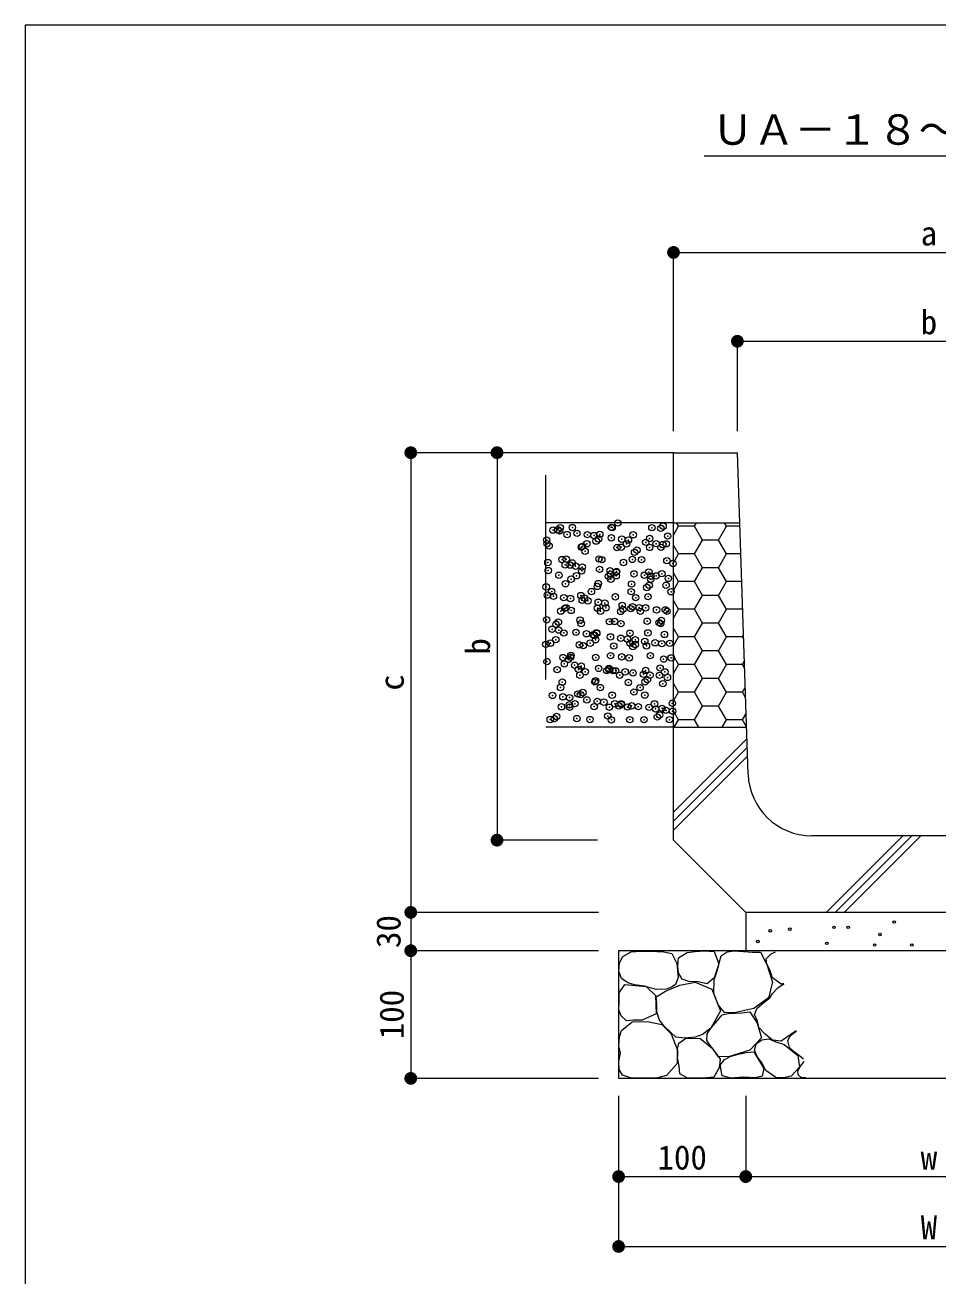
# Model space of a CAD drawing. Units: millimetres at full size, sheet at 1:10. Extents: x 121 to 2859, y 2322 to 4189.
# Drawn here: x 121 to 836, y 3154 to 4134 of the extents above; entities that cross this region are included whole.
import ezdxf
from ezdxf.enums import TextEntityAlignment as Align

# ---------------------------------------------------------------- set-up
doc = ezdxf.new("R2010")
doc.units = ezdxf.units.MM
doc.header["$LTSCALE"] = 10
doc.header["$PDMODE"] = 32
doc.header["$PDSIZE"] = 5
doc.linetypes.add('USER1', pattern=[50, 37.5, -12.5])
for name, color, linetype, lineweight in [('_0-0_', 7, 'Continuous', 13), ('ハッチ', 4, 'Continuous', 13), ('寸法', 1, 'Continuous', 13), ('本体', 7, 'Continuous', 13)]:
    doc.layers.add(name, color=color, linetype=linetype, lineweight=lineweight)
doc.styles.add('ＭＳ ゴシック', font='')
doc.styles.get('ＭＳ ゴシック').set_extended_font_data('MS Gothic')

# ---------------------------------------------------------------- blocks, each defined once
blk = doc.blocks.new('filled_dot')
at = {"color": 0, "linetype": 'Continuous', "lineweight": -2, "const_width": 1.25}
blk.add_lwpolyline([(-0.625, 0, 1), (0.625, 0, 1)], format="xyb", close=True, dxfattribs=at)

msp = doc.modelspace()

# ---------------------------------------------------------------- linework, layer by layer
at = {"layer": '_0-0_', "color": 6}
msp.add_lwpolyline([(2859.3, 4133.99), (121.18, 4133.99), (121.18, 2322.18), (2859.3, 2322.18)], close=True, dxfattribs=at)
at = {"layer": 'ハッチ'}
for p, q in [((632.94, 3741.43), (631.4, 3744.1)), ((645.44, 3741.43), (646.99, 3744.1)), ((670.44, 3741.43), (668.9, 3744.1)), ((628.97, 3734.55), (632.94, 3741.43)), ((645.44, 3741.43), (632.94, 3741.43)), ((651.69, 3730.6), (645.44, 3741.43)), ((664.19, 3730.6), (670.44, 3741.43)), ((680.89, 3741.43), (670.44, 3741.43)), ((632.94, 3719.78), (628.97, 3726.66)), ((645.44, 3719.78), (651.69, 3730.6)), ((664.19, 3730.6), (651.69, 3730.6)), ((670.44, 3719.78), (664.19, 3730.6)), ((628.97, 3712.9), (632.94, 3719.78)), ((645.44, 3719.78), (632.94, 3719.78)), ((651.69, 3708.95), (645.44, 3719.78)), ((664.19, 3708.95), (670.44, 3719.78)), ((681.62, 3719.78), (670.44, 3719.78)), ((632.94, 3698.13), (628.97, 3705.01)), ((645.44, 3698.13), (651.69, 3708.95)), ((664.19, 3708.95), (651.69, 3708.95)), ((670.44, 3698.13), (664.19, 3708.95)), ((628.97, 3691.25), (632.94, 3698.13)), ((645.44, 3698.13), (632.94, 3698.13)), ((651.69, 3687.3), (645.44, 3698.13)), ((664.19, 3687.3), (670.44, 3698.13)), ((682.34, 3698.13), (670.44, 3698.13)), ((632.94, 3676.48), (628.97, 3683.36)), ((645.44, 3676.48), (651.69, 3687.3)), ((664.19, 3687.3), (651.69, 3687.3)), ((670.44, 3676.48), (664.19, 3687.3)), ((628.97, 3669.6), (632.94, 3676.48)), ((645.44, 3676.48), (632.94, 3676.48)), ((651.69, 3665.65), (645.44, 3676.48)), ((664.19, 3665.65), (670.44, 3676.48)), ((682.94, 3676.48), (670.44, 3676.48)), ((682.94, 3676.48), (683.05, 3676.67)), ((683.07, 3676.26), (682.94, 3676.48)), ((645.44, 3654.83), (651.69, 3665.65)), ((664.19, 3665.65), (651.69, 3665.65)), ((670.44, 3654.83), (664.19, 3665.65)), ((632.94, 3654.83), (628.97, 3661.7)), ((628.97, 3647.95), (632.94, 3654.83)), ((645.44, 3654.83), (632.94, 3654.83)), ((651.69, 3644), (645.44, 3654.83)), ((664.19, 3644), (670.44, 3654.83)), ((682.94, 3654.83), (670.44, 3654.83)), ((682.94, 3654.83), (683.73, 3656.2)), ((683.83, 3653.29), (682.94, 3654.83)), ((632.94, 3633.18), (628.97, 3640.05)), ((645.44, 3633.18), (651.69, 3644)), ((664.19, 3644), (651.69, 3644)), ((670.44, 3633.18), (664.19, 3644)), ((682.94, 3633.18), (684.42, 3635.73)), ((628.97, 3626.3), (632.94, 3633.18)), ((645.44, 3633.18), (632.94, 3633.18)), ((651.69, 3622.35), (645.44, 3633.18)), ((664.19, 3622.35), (670.44, 3633.18)), ((682.94, 3633.18), (670.44, 3633.18)), ((684.6, 3630.31), (682.94, 3633.18)), ((632.94, 3611.53), (628.97, 3618.4)), ((645.44, 3611.53), (651.69, 3622.35)), ((664.19, 3622.35), (651.69, 3622.35)), ((670.44, 3611.53), (664.19, 3622.35)), ((682.94, 3611.53), (685.1, 3615.26)), ((628.97, 3604.65), (632.94, 3611.53)), ((645.44, 3611.53), (632.94, 3611.53)), ((651.69, 3600.7), (645.44, 3611.53)), ((664.19, 3600.7), (670.44, 3611.53)), ((682.94, 3611.53), (670.44, 3611.53)), ((685.36, 3607.33), (682.94, 3611.53)), ((632.94, 3589.87), (628.97, 3596.75)), ((645.44, 3589.87), (651.69, 3600.7)), ((664.19, 3600.7), (651.69, 3600.7)), ((670.44, 3589.87), (664.19, 3600.7)), ((629.61, 3584.1), (632.94, 3589.87)), ((645.44, 3589.87), (632.94, 3589.87)), ((648.77, 3584.1), (645.44, 3589.87)), ((667.11, 3584.1), (670.44, 3589.87)), ((682.94, 3589.87), (670.44, 3589.87)), ((682.94, 3589.87), (685.78, 3594.79)), ((686.13, 3584.35), (682.94, 3589.87)), ((628.97, 3517.53), (686.44, 3575)), ((628.97, 3510.46), (686.67, 3568.16)), ((748.53, 3439.1), (808.53, 3499.1)), ((755.6, 3439.1), (815.6, 3499.1))]:
    msp.add_line(p, q, dxfattribs=at)
at = {"layer": 'ハッチ', "linetype": 'USER1'}
for p, q in [((628.97, 3503.39), (686.9, 3561.32)), ((762.67, 3439.1), (822.67, 3499.1))]:
    msp.add_line(p, q, dxfattribs=at)
at = {"layer": 'ハッチ'}
for points in [[(627.97, 3380.77), (623.4, 3379.03), (615.35, 3378.82), (606.22, 3381.21), (598.39, 3382.29), (593.17, 3384.03), (588.17, 3387.29), (586.27, 3392.96), (586.6, 3399.6), (589.26, 3404.46), (595.78, 3408.15), (603.83, 3408.8), (610.76, 3408.81), (621.44, 3408.15), (627.75, 3406.85), (631.45, 3399.03), (632.75, 3388.16), (630.58, 3382.73)], [(647.99, 3384.8), (640.9, 3385.05), (635.84, 3386.82), (632.8, 3391.88), (632.3, 3397.19), (632.8, 3403.52), (639.64, 3407.81), (645.96, 3408.57), (652.91, 3408.9), (660.9, 3408.57), (664.44, 3398.71), (660.9, 3387.83), (655.33, 3383.28)], [(663.93, 3366.84), (660.64, 3375.95), (660.9, 3386.32), (663.17, 3393.4), (664.95, 3400.48), (666.21, 3405.03), (671.02, 3408.32), (676.53, 3408.94), (683.68, 3408.57), (690.76, 3408.07), (697.09, 3408.07), (702.15, 3398.2), (706.46, 3384.55), (703.42, 3372.15), (691.78, 3363.81), (677.85, 3360.77), (669.25, 3360.52)], [(597.49, 3354.77), (592.17, 3354.15), (588.1, 3358.21), (586.27, 3362.7), (586.54, 3369.34), (586.32, 3376.04), (590.92, 3382.59), (607.49, 3381.03), (615, 3374.15), (615.31, 3359.77), (604.37, 3354.77)], [(645.89, 3341.41), (637.85, 3340.52), (630.7, 3341.41), (626.83, 3344.98), (621.77, 3350.04), (617.9, 3354.8), (615.82, 3361.34), (615.82, 3367.89), (615.52, 3372.94), (622.66, 3377.41), (633.98, 3382.17), (645.89, 3384.55), (658.87, 3378.98), (665.71, 3362.04), (658.1, 3348.55), (651.55, 3343.49)], [(660.14, 3331.94), (657.61, 3334.98), (655.07, 3338.77), (655.33, 3344.08), (658.37, 3348.63), (663.43, 3354.45), (666.97, 3359), (672.03, 3360.01), (682.41, 3360.52), (688.74, 3361.28), (694.56, 3352.43), (697.85, 3340.79), (688.74, 3331.18), (672.03, 3325.87), (663.93, 3326.38)], [(595.37, 3309.47), (588.94, 3311.52), (586.36, 3316.16), (586.25, 3322.36), (587.39, 3328.76), (586.18, 3334.53), (586.63, 3341.65), (588.17, 3346.51), (596.66, 3353.46), (608.51, 3353.72), (619.83, 3351.4), (627.04, 3343.94), (632.19, 3331.33), (631.93, 3320.79), (623.44, 3311.27), (616.74, 3309.47), (606.7, 3309.21)], [(633.35, 3318.68), (632.18, 3325.44), (632.18, 3331.97), (633.11, 3336.64), (638.48, 3340.37), (649.68, 3340.6), (659.25, 3332.67), (665.55, 3324.05), (664.62, 3317.28), (660.65, 3310.05), (652.48, 3309.35), (639.65, 3309.59), (633.81, 3312.62)], [(698.01, 3321.36), (694.42, 3326.38), (692.27, 3331.16), (693.7, 3336.18), (698.01, 3339.28), (703.51, 3340), (709.01, 3337.61), (715.71, 3335.7), (726.23, 3327.1), (727.67, 3317.78), (721.21, 3310.84), (714.99, 3309.65), (709.01, 3309.89), (701.36, 3315.39)], [(665.93, 3316.57), (665.69, 3319.68), (668.8, 3323.98), (673.35, 3326.13), (679.57, 3328.05), (686.02, 3329.48), (692, 3329.96), (695.83, 3323.27), (699.66, 3316.81), (698.46, 3310.84), (692.96, 3309.64), (683.63, 3310.12), (674.07, 3309.17), (667.13, 3311.08)]]:
    msp.add_lwpolyline(points, close=True, dxfattribs=at)
for points in [[(704.68, 3393.3), (702.05, 3398.79), (701.57, 3402.62), (705.4, 3406.68), (708.91, 3408.17)], [(715.42, 3383.35), (713.29, 3382.78), (706.36, 3387.8), (704.68, 3393.3)], [(700.64, 3343.83), (695.86, 3348.84), (694.66, 3353.86), (692.27, 3359.12), (694.42, 3364.14), (699.92, 3368.92), (704.47, 3372.27), (706.38, 3375.61), (710.68, 3380.15), (714.03, 3382.3), (715.57, 3382.78)], [(725.12, 3346.34), (713.31, 3338.33), (706.38, 3339.05), (700.64, 3343.83)], [(726.73, 3327.24), (723.47, 3329.91), (719.91, 3333.32), (718.42, 3338.51), (720.35, 3342.51), (723.91, 3345.33), (725.16, 3346.21)], [(732.67, 3309.46), (729.1, 3309.46), (726.58, 3311.98), (726.43, 3314.94), (728.51, 3318.8), (731.33, 3322.35), (731.4, 3322.4)], [(730.87, 3324.43), (730.59, 3324.43), (726.73, 3327.24)]]:
    msp.add_lwpolyline(points, dxfattribs=at)
for centre in [(801.71, 3431.54), (704.74, 3424.61), (719.98, 3426), (754.61, 3427.38), (765.69, 3427.38), (790.63, 3421.84), (695.04, 3416.3), (749.07, 3414.91), (786.47, 3413.53), (815.56, 3413.53)]:
    msp.add_circle(centre, 1, dxfattribs=at)
for p in [(540.21, 3740.33), (549.75, 3740.46), (580.23, 3740.67), (580.89, 3740.41), (585.34, 3744.04), (612.03, 3740.35), (618.99, 3739.87), (620.83, 3741.56), (529.67, 3730.67), (534.62, 3738.44), (538.37, 3738.64), (539.82, 3737.75), (545.65, 3735), (553.41, 3735.96), (561.54, 3734.89), (566.74, 3734.21), (568.43, 3729.86), (570.27, 3731.55), (571.23, 3735.12), (580.32, 3732.42), (588.45, 3731.35), (593.66, 3730.66), (597.4, 3734.79), (610.29, 3731.89), (624.41, 3733.81), (529.93, 3727.84), (531.53, 3726.08), (556.85, 3725.09), (557.71, 3725.74), (559.73, 3721.89), (561.07, 3727.78), (584.71, 3724.77), (587.99, 3725.04), (592.21, 3727.72), (598.49, 3721.09), (600.33, 3722.77), (607.24, 3728.87), (610.3, 3724.89), (615.37, 3727.8), (619.13, 3724.98), (620.58, 3727.12), (623.35, 3727.67), (530.6, 3713.07), (541.67, 3715.42), (544.19, 3711.28), (545.02, 3715.73), (547.93, 3711.08), (549.78, 3712.77), (570.6, 3715.85), (572.81, 3715.36), (589.79, 3713.11), (596.77, 3715.52), (603.95, 3715.31), (623.78, 3714.54), (628.55, 3712.31), (530.9, 3706.81), (539.23, 3703.11), (552.32, 3710.21), (552.99, 3702.74), (557.08, 3706.48), (557.52, 3709.53), (571.1, 3707.74), (577.99, 3702.3), (579.23, 3706.67), (579.84, 3703.99), (584.08, 3705.5), (584.13, 3702.68), (584.44, 3705.99), (598.02, 3704.2), (606.15, 3703.13), (609.67, 3705.62), (611.36, 3702.44), (615.27, 3702.62), (619.85, 3704.34), (624.94, 3700.65), (529.28, 3693.99), (544.39, 3696.46), (548.77, 3700.05), (569.29, 3694.33), (569.97, 3696.58), (579.92, 3699.99), (596.14, 3696.25), (608.06, 3693.53), (609.9, 3695.22), (611.06, 3699.94), (623.15, 3695.28), (530.27, 3687.54), (533.59, 3690.38), (534.97, 3686.61), (543.1, 3685.54), (548.3, 3684.85), (556.45, 3687.21), (557.5, 3683.52), (559.34, 3685.21), (561.88, 3683.06), (564.73, 3690.32), (570.01, 3681.99), (575.22, 3681.31), (583.45, 3686.23), (595.88, 3690.27), (599.36, 3685.55), (609.04, 3686.36), (627.02, 3690.21), (540.7, 3675.01), (543.76, 3677.19), (544.91, 3677.7), (548.8, 3675.55), (569.34, 3677.31), (571.84, 3674.95), (576.06, 3677.64), (587.56, 3674.75), (588.8, 3679.52), (589.4, 3676.43), (595.51, 3676.98), (596.93, 3678.45), (602.14, 3677.76), (602.98, 3674.9), (607.2, 3677.58), (615.72, 3675.98), (622.52, 3676.01), (623.85, 3674.91), (529.64, 3668.27), (537, 3664.74), (538.84, 3666.43), (555.82, 3667.94), (556.66, 3665.28), (578.86, 3666.77), (582.82, 3666.97), (587.8, 3665.23), (608.41, 3667.09), (617.62, 3665.97), (618.94, 3665.17), (619.46, 3667.66), (533.88, 3660.86), (536.84, 3652.66), (539.08, 3660.17), (543.13, 3657.92), (552.66, 3658.39), (560.79, 3657.32), (566, 3656.63), (567.06, 3655.96), (567.98, 3652.6), (568.71, 3658.05), (568.91, 3657.65), (579.58, 3654.84), (587.71, 3653.77), (592.92, 3653.09), (594.88, 3657.71), (599.12, 3652.54), (608.92, 3658), (621.89, 3656.74), (529.01, 3649), (532.62, 3649.97), (555.19, 3648.67), (558.36, 3647.99), (563.76, 3649.91), (582.19, 3647.7), (594.9, 3649.86), (597.12, 3647.19), (598.97, 3648.88), (606.5, 3651.3), (607.78, 3647.82), (614.63, 3650.23), (619.84, 3649.54), (626.05, 3649.8), (529.86, 3635.5), (542.5, 3638.66), (543.45, 3633.71), (546.57, 3637.18), (548.41, 3638.87), (548.58, 3640.24), (551.57, 3632.64), (556.78, 3631.95), (568.08, 3638.78), (579.72, 3640.18), (588.42, 3639.22), (594.25, 3638.44), (610.86, 3640.13), (621.26, 3637.47), (627.19, 3638.41), (537.87, 3629.21), (554.56, 3629.4), (555.69, 3624.87), (559.9, 3627.56), (570.36, 3630.16), (576.63, 3628.41), (578.47, 3630.09), (578.49, 3629.09), (581.57, 3628.43), (583.7, 3628.41), (586.83, 3624.81), (591.05, 3627.5), (597.28, 3626.62), (605.41, 3625.55), (607.15, 3628.55), (610.62, 3624.86), (617.97, 3624.76), (618.49, 3630.44), (622.19, 3627.44), (624.2, 3623.08), (540.51, 3615.2), (541.87, 3619.39), (567.45, 3619.51), (567.93, 3620.43), (571.65, 3615.14), (593.62, 3619.18), (602.79, 3615.09), (606.69, 3619.63), (608.53, 3621.32), (620.63, 3618.2), (534.23, 3609.03), (542.35, 3607.96), (547.56, 3607.27), (551.83, 3602.52), (553.93, 3610.13), (556.13, 3609.62), (557.97, 3611.31), (561.14, 3605.49), (569.27, 3604.42), (574.48, 3603.73), (580.94, 3609.16), (582.97, 3602.46), (588.04, 3602.54), (597.99, 3611.66), (606.52, 3609.28), (628.05, 3602.88), (541.24, 3600.12), (547.43, 3601.65), (547.61, 3599.83), (566.82, 3600.24), (577.49, 3592.88), (578.75, 3599.77), (586.19, 3600.85), (588.06, 3601.94), (592.99, 3599.91), (596.19, 3600.87), (601.4, 3600.19), (609.89, 3599.72), (614.11, 3602.4), (614.98, 3598.4), (618.1, 3593.76), (620, 3598.93), (623.11, 3597.33), (628.31, 3596.64), (532.43, 3590.16), (535.64, 3590.84), (537.48, 3592.53), (553.3, 3590.87), (563.57, 3590.1), (580.31, 3589.89), (594.71, 3590.05), (605.89, 3590.02), (616.25, 3592.07), (625.85, 3589.99)]:
    msp.add_point(p, dxfattribs=at)
at = {"layer": '寸法', "color": 3}
msp.add_line((652.94, 4031.52), (1019.66, 4031.52), dxfattribs=at)
at = {"layer": '寸法'}
for p, q in [((628.97, 3955.89), (1028.97, 3955.89)), ((628.97, 3816.06), (628.97, 3955.89)), ((678.97, 3886.35), (978.97, 3886.35)), ((678.97, 3816.06), (678.97, 3886.35)), ((423.25, 3799.1), (423.25, 3439.1)), ((516.54, 3799.1), (423.25, 3799.1)), ((490.78, 3799.1), (490.78, 3495.67)), ((516.54, 3799.1), (490.78, 3799.1)), ((569.52, 3495.67), (490.78, 3495.67)), ((570.19, 3439.1), (423.25, 3439.1)), ((423.25, 3439.1), (423.25, 3409.1)), ((570.19, 3439.1), (423.25, 3439.1)), ((570.19, 3409.1), (423.25, 3409.1)), ((423.25, 3409.1), (423.25, 3309.1)), ((570.19, 3409.1), (423.25, 3409.1)), ((570.19, 3309.1), (423.25, 3309.1)), ((585.97, 3295.44), (585.97, 3177.5)), ((585.97, 3295.44), (585.97, 3232.22)), ((685.54, 3295.44), (685.54, 3232.22)), ((685.54, 3295.44), (685.54, 3232.22)), ((585.97, 3232.22), (685.54, 3232.22)), ((685.54, 3232.22), (972.4, 3232.22)), ((585.97, 3177.5), (1071.97, 3177.5))]:
    msp.add_line(p, q, dxfattribs=at)
at = {"layer": '本体'}
for p, q in [((628.97, 3799.1), (434.03, 3799.1)), ((628.97, 3495.67), (628.97, 3799.1)), ((628.97, 3799.1), (678.97, 3799.1)), ((687.36, 3547.44), (678.97, 3799.1)), ((528.97, 3621.45), (528.97, 3781.45)), ((628.97, 3744.1), (528.97, 3744.1)), ((628.97, 3744.1), (680.8, 3744.1)), ((628.97, 3584.1), (528.97, 3584.1)), ((628.97, 3584.1), (686.14, 3584.1)), ((920.61, 3499.1), (737.33, 3499.1)), ((628.97, 3495.67), (685.54, 3439.1)), ((972.4, 3439.1), (685.54, 3439.1)), ((685.54, 3439.1), (685.54, 3409.1)), ((1071.97, 3409.1), (585.97, 3409.1)), ((585.97, 3409.1), (585.97, 3309.1)), ((1071.97, 3309.1), (585.97, 3309.1))]:
    msp.add_line(p, q, dxfattribs=at)
msp.add_arc((737.33, 3549.1), 50, 181.90917, 270, dxfattribs=at)

# ---------------------------------------------------------------- block references
at = {"layer": '寸法', "xscale": 4, "yscale": 4}
for p in [(628.97, 3955.89), (678.97, 3886.35), (585.97, 3232.22), (685.54, 3232.22), (585.97, 3177.5)]:
    msp.add_blockref('filled_dot', p, dxfattribs=at)
for p, rotation in [((423.25, 3799.1), 270), ((490.78, 3799.1), 270), ((490.78, 3495.67), 90), ((423.25, 3439.1), 90), ((423.25, 3439.1), 270), ((423.25, 3409.1), 90), ((423.25, 3409.1), 270), ((423.25, 3309.1), 90), ((685.54, 3232.22), 180)]:
    msp.add_blockref('filled_dot', p, dxfattribs=dict(at, rotation=rotation))

# ---------------------------------------------------------------- texts
at = {"layer": '寸法', "color": 3, "style": 'ＭＳ ゴシック'}
msp.add_text('ＵＡ－１８～３６－Ｔ２', height=23.74, dxfattribs=at).set_placement((659.09, 4033.11), align=Align.BOTTOM_LEFT)
at = {"layer": '寸法', "style": 'ＭＳ ゴシック'}
for s, p in [('a', (828.97, 3970.89)), ('b', (828.97, 3901.35)), ('100', (635.76, 3247.22)), ('w', (828.97, 3247.22)), ('W', (828.97, 3192.5))]:
    msp.add_text(s, height=18.99, dxfattribs=at).set_placement(p, align=Align.MIDDLE_CENTER)
for s, p in [('b', (475.78, 3647.39)), ('c', (408.25, 3619.1)), ('30', (405.75, 3424.1)), ('100', (408.25, 3359.1))]:
    msp.add_text(s, height=18.99, rotation=90, dxfattribs=at).set_placement(p, align=Align.MIDDLE_CENTER)

doc.saveas('drawing.dxf')
